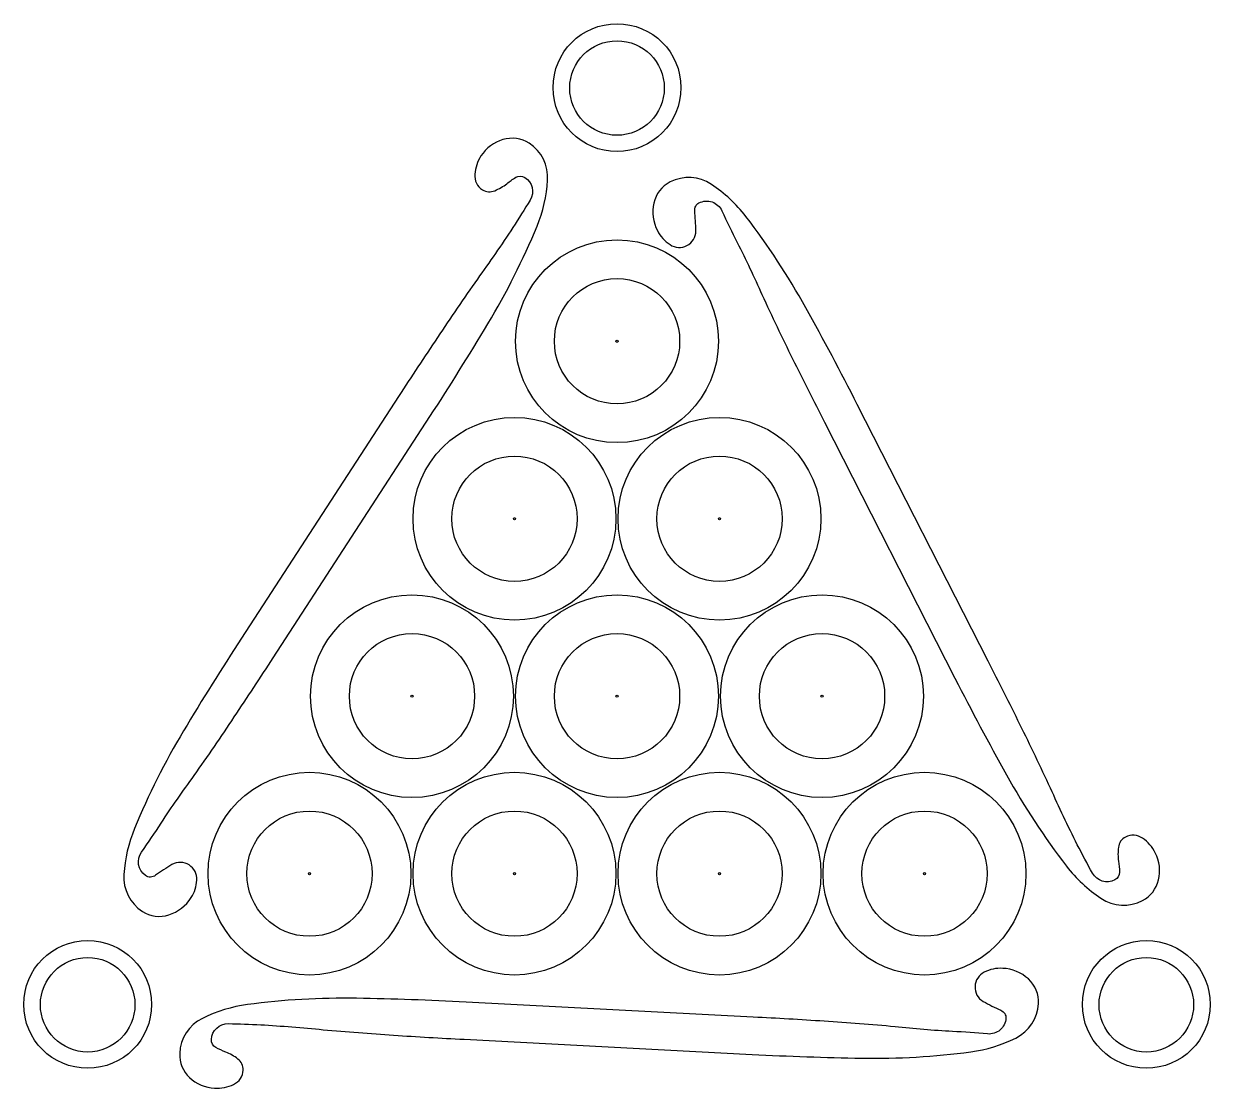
# Model space of a CAD drawing. Header units: millimetres. Extents: x -423 to 133, y -4 to 495.
import ezdxf

# ---------------------------------------------------------------- set-up
doc = ezdxf.new("R2010")
doc.units = ezdxf.units.MM
doc.header["$MEASUREMENT"] = 0
doc.layers.add('GRAVERING', color=1, linetype='CONTINUOUS')

msp = doc.modelspace()

# ---------------------------------------------------------------- linework, layer by layer
at = {"layer": 'GRAVERING'}
for points in [[(-305.8, 198.16), (-232.44, 311.11, 0.008918), (-205.27, 354.65, 0.03709), (-182.26, 400.38, 0.080737), (-177.3, 421.93, 0.271393), (-185.96, 439.22, 0.217965), (-198.24, 440.97, 0.177793), (-208.51, 433.33, 0.122798), (-211.43, 424.71, 0.27759), (-207.84, 417.45, 0.250884), (-202.07, 417, 0.054473), (-196.36, 420.3, -0.036841), (-192.26, 423.28, -0.289258), (-187.96, 423.24, -0.406006), (-185.49, 412.64, -0.0079), (-193.54, 399.75, -0.007715), (-201.75, 387.58, -0.002632), (-210.2, 375.57, 0.006083), (-228.9, 348.27, 0.003015), (-247.1, 320.63), (-320.65, 207.37, 0.009345), (-347.84, 163.84, 0.036952), (-370.83, 118.1, 0.081161), (-375.8, 96.54, 0.27133), (-367.13, 79.26, 0.223668), (-354.73, 77.62, 0.176668), (-344.26, 85.72, 0.126662), (-341.64, 93.93, 0.269007), (-345.2, 101, 0.285386), (-353.28, 101.16, 0.019632), (-360.96, 96.18, -0.154145), (-363.3, 95.32, -0.176621), (-365.7, 96.08, -0.411012), (-367.53, 107.06, 0.009501), (-358.3, 120.67, -0.008765), (-350.74, 131.89, -0.004264), (-342.89, 142.91, 0.006146), (-324.09, 170.36, 0.003139)], [(29.1, 196.47), (-32.23, 316.81, 0.00895), (-56.34, 362.13, 0.036635), (-84.41, 404.95, 0.08145), (-100.61, 419.98, 0.269789), (-119.93, 421.11, 0.224379), (-127.56, 411.21, 0.174111), (-125.88, 398.31, 0.131037), (-119.96, 391.73, 0.267973), (-112.04, 391.3, 0.285866), (-107.87, 398.19, 0.021686), (-108.41, 407.65, -0.131141), (-107.94, 409.79, -0.16508), (-106.4, 411.28, -0.427522), (-95.64, 407.57, 0.009641), (-88.48, 392.74, -0.009088), (-82.53, 380.6, -0.003662), (-76.89, 368.3, 0.006713), (-62.56, 338.28, 0.003112), (-47.64, 308.54), (13.5, 188.51, 0.009139), (37.66, 143.23, 0.036285), (65.75, 100.43, 0.080977), (81.92, 85.39, 0.272757), (101.32, 84.33, 0.21766), (108.88, 93.99, 0.179253), (107.35, 106.7, 0.124442), (101.39, 113.56, 0.277567), (93.38, 114.09, 0.248785), (90.07, 109.3, 0.05738), (90.06, 102.75, -0.037071), (90.58, 97.68, -0.291793), (88.37, 93.98, -0.40527), (77.95, 97.14, -0.007954), (70.82, 110.52, -0.006809), (64.39, 123.7, -0.003829), (58.23, 137.02, 0.006468), (43.95, 166.88, 0.002976)], [(52.66, 36.03, 0.225443), (47.9, 47.59, 0.174189), (35.87, 52.57, 0.131219), (27.21, 50.75, 0.269191), (22.9, 44.11, 0.287062), (26.77, 37.06, 0.020149), (34.98, 32.89, -0.15619), (36.83, 31.33, -0.158134), (37.37, 29.19, -0.422816), (28.76, 21.82, 0.009952), (12.38, 23, -0.010691), (-1.11, 23.9, -0.003725), (-14.56, 25.19, 0.00597), (-47.74, 27.77, 0.003538), (-80.97, 29.71), (-215.47, 36.78, 0.008635), (-266.77, 38.53, 0.037108), (-317.89, 35.59, 0.081808), (-339.03, 29.09, 0.273758), (-349.66, 12.67, 0.216565), (-345.07, 1.43, 0.176959), (-333.3, -3.62, 0.121353), (-324.38, -1.84, 0.277472), (-319.9, 4.84, 0.250497), (-322.37, 10.08, 0.057444), (-328.04, 13.35, -0.033698), (-332.7, 15.47, -0.291913), (-334.81, 19.24, -0.405236), (-326.84, 26.67, -0.007588), (-311.69, 26.13, -0.006333), (-297.05, 25.12, -0.003521), (-282.43, 23.82, 0.005756), (-249.44, 21.25, 0.003577), (-216.41, 19.31), (-81.53, 12.23, 0.008858), (-30.22, 10.48, 0.036907), (20.9, 13.42, 0.081337), (42.02, 19.89, 0.270438)]]:
    msp.add_lwpolyline(points, format="xyb", close=True, dxfattribs=at)
for centre, radius in [((-144.8, 465.31), 29.95), ((-144.8, 465.13), 22.14), ((-144.8, 346.44), 47.5), ((-144.8, 346.44), 29.35), ((-144.8, 346.44), 0.489), ((-192.82, 263.28), 47.5), ((-96.79, 263.28), 47.5), ((-192.82, 263.28), 29.35), ((-96.78, 263.28), 29.35), ((-192.82, 263.28), 0.489), ((-96.79, 263.28), 0.489), ((-240.84, 180.11), 47.5), ((-144.8, 180.11), 47.5), ((-48.77, 180.11), 47.5), ((-240.83, 180.11), 29.35), ((-144.8, 180.11), 29.35), ((-48.77, 180.11), 29.35), ((-240.84, 180.11), 0.489), ((-144.8, 180.11), 0.489), ((-48.77, 180.11), 0.489), ((-288.85, 96.94), 47.5), ((-192.82, 96.94), 47.5), ((-96.79, 96.94), 47.5), ((-0.75, 96.94), 47.5), ((-288.85, 96.94), 29.35), ((-192.82, 96.94), 29.35), ((-96.78, 96.94), 29.35), ((-0.75, 96.94), 29.35), ((-288.85, 96.94), 0.489), ((-192.82, 96.94), 0.489), ((-96.79, 96.94), 0.489), ((-0.75, 96.94), 0.489), ((-392.76, 35.68), 29.95), ((103.16, 35.68), 29.95), ((-392.76, 35.5), 22.14), ((103.16, 35.5), 22.14)]:
    msp.add_circle(centre, radius, dxfattribs=at)

doc.saveas('drawing.dxf')
